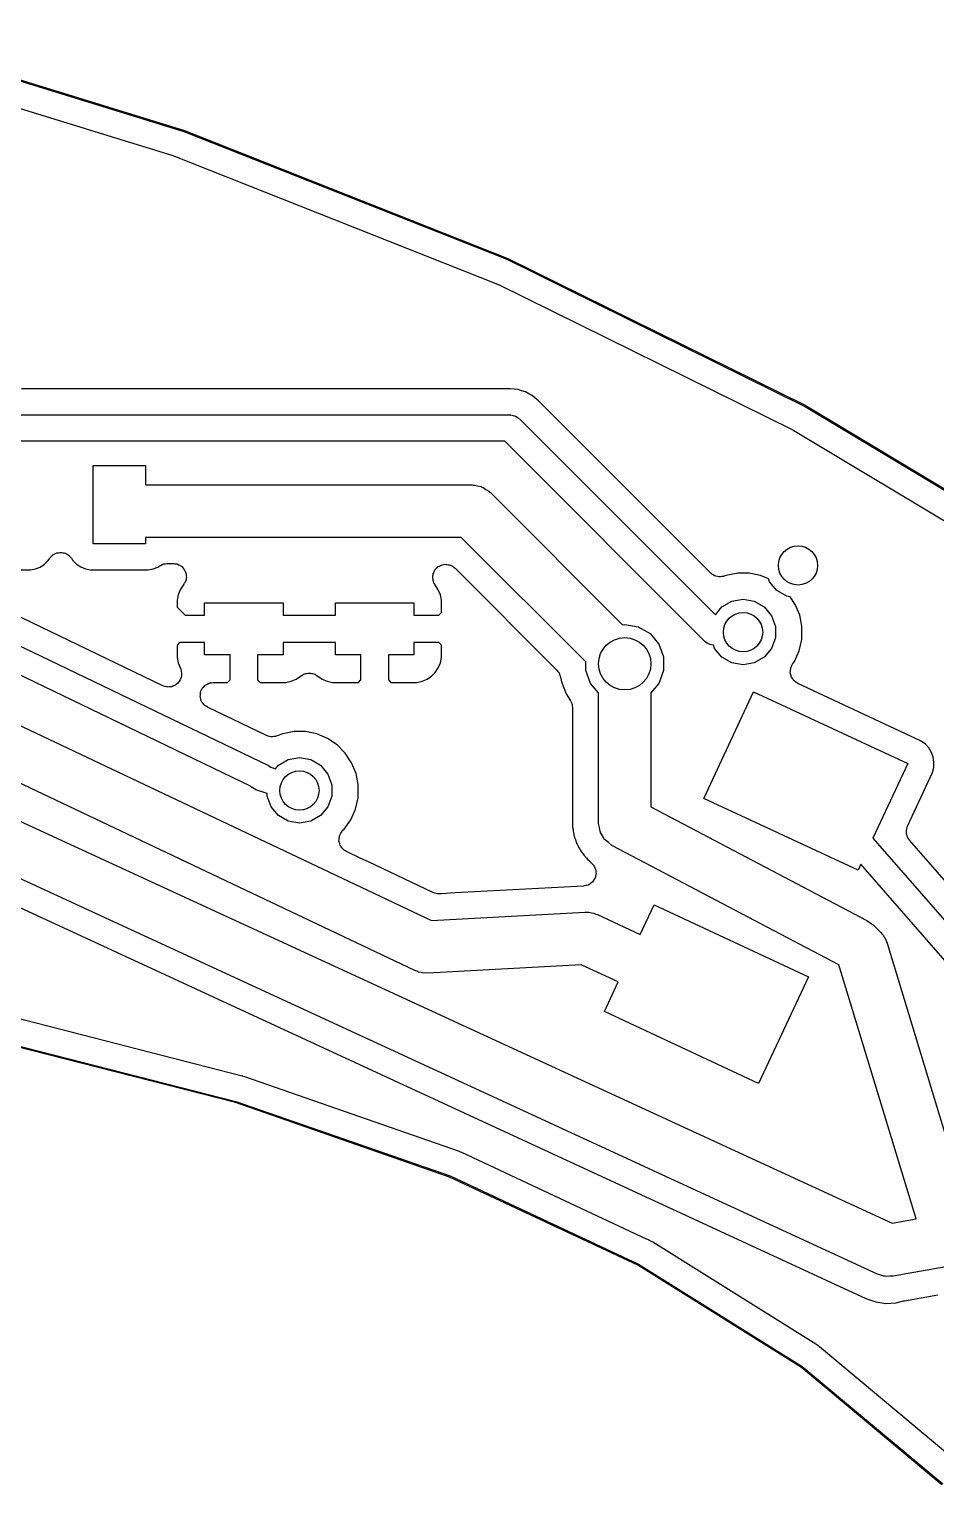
# Model space of a CAD drawing. Extents: x 69.6 to 139.6, y -158 to -61.
# Drawn here: x 117.93 to 124.86, y -73.62 to -62.49 of the extents above; entities that cross this region are included whole.
import ezdxf

# ---------------------------------------------------------------- set-up
doc = ezdxf.new("R2010")
doc.units = 0
doc.header["$MEASUREMENT"] = 0
doc.layers.add('BLACK', color=7, linetype='CONTINUOUS')

msp = doc.modelspace()

# ---------------------------------------------------------------- linework, layer by layer
at = {"layer": 'Black'}
for p, q in [((119.119, -63.2765), (116.603, -62.5008)), ((116.606, -62.4912), (119.122, -63.267)), ((116.567, -62.699), (119.033, -63.4575)), ((121.588, -64.253), (119.119, -63.2765)), ((119.122, -63.267), (119.122, -63.2671)), ((119.122, -63.2671), (119.123, -63.2671)), ((119.123, -63.2671), (121.592, -64.2437)), ((119.033, -63.4575), (119.038, -63.4602)), ((119.038, -63.4602), (119.042, -63.4611)), ((119.042, -63.4611), (119.046, -63.4625)), ((119.046, -63.4625), (121.514, -64.44)), ((123.86, -65.3744), (121.588, -64.253)), ((121.592, -64.2437), (121.592, -64.2439)), ((121.592, -64.2439), (121.593, -64.2439)), ((121.593, -64.2439), (123.864, -65.3655)), ((121.514, -64.44), (121.518, -64.4422)), ((121.518, -64.4422), (121.522, -64.4434)), ((121.522, -64.4434), (123.771, -65.5548)), ((121.61, -65.24), (117.876, -65.24)), ((121.641, -65.2435), (121.61, -65.24)), ((121.642, -65.2435), (121.641, -65.2435)), ((121.642, -65.2436), (121.642, -65.2435)), ((121.671, -65.2465), (121.642, -65.2436)), ((121.698, -65.2552), (121.671, -65.2465)), ((121.699, -65.2553), (121.698, -65.2552)), ((121.699, -65.2556), (121.699, -65.2553)), ((121.727, -65.2639), (121.699, -65.2556)), ((121.752, -65.2778), (121.727, -65.2639)), ((121.752, -65.2779), (121.752, -65.2778)), ((121.753, -65.2783), (121.752, -65.2779)), ((121.778, -65.2918), (121.753, -65.2783)), ((121.8, -65.3103), (121.778, -65.2918)), ((121.8, -65.3105), (121.8, -65.3103)), ((121.801, -65.311), (121.8, -65.3105)), ((121.826, -65.3313), (121.801, -65.311)), ((123.143, -66.6487), (121.826, -65.3313)), ((125.941, -66.627), (123.86, -65.3744)), ((123.864, -65.3655), (123.865, -65.3656)), ((123.865, -65.3656), (123.865, -65.3657)), ((123.865, -65.3657), (125.947, -66.6185)), ((117.751, -65.44), (121.61, -65.44)), ((121.61, -65.44), (121.614, -65.4408)), ((121.614, -65.4408), (121.619, -65.4404)), ((121.619, -65.4404), (121.631, -65.4438)), ((121.631, -65.4438), (121.644, -65.446)), ((121.644, -65.446), (121.648, -65.4482)), ((121.648, -65.4482), (121.652, -65.4494)), ((121.652, -65.4494), (121.663, -65.4569)), ((121.663, -65.4569), (121.674, -65.4634)), ((121.674, -65.4634), (121.677, -65.4668)), ((121.677, -65.4668), (121.681, -65.4693)), ((121.681, -65.4693), (123.179, -66.9673)), ((121.569, -65.64), (117.71, -65.64)), ((123.099, -67.1707), (121.569, -65.64)), ((123.771, -65.5548), (123.774, -65.5572)), ((123.774, -65.5572), (123.779, -65.5589)), ((123.779, -65.5589), (125.813, -66.7812)), ((118.425, -66.4247), (118.425, -65.8253)), ((118.425, -65.8253), (118.824, -65.8253)), ((118.824, -65.8253), (118.824, -65.9754)), ((118.824, -65.9754), (119.575, -65.9754)), ((119.575, -65.9754), (119.575, -65.9754)), ((119.575, -65.9754), (120.575, -65.9754)), ((120.575, -65.9754), (120.575, -65.9754)), ((120.575, -65.9754), (121.319, -65.9754)), ((121.319, -65.9754), (121.328, -65.9769)), ((121.328, -65.9769), (121.337, -65.9762)), ((121.337, -65.9762), (121.362, -65.9829)), ((121.362, -65.9829), (121.388, -65.9875)), ((121.388, -65.9875), (121.395, -65.9919)), ((121.395, -65.9919), (121.404, -65.9942)), ((121.404, -65.9942), (121.425, -66.0091)), ((121.425, -66.0091), (121.448, -66.0222)), ((121.448, -66.0222), (121.453, -66.029)), ((121.453, -66.029), (121.461, -66.034)), ((121.461, -66.034), (122.47, -67.0434)), ((119.575, -66.3754), (118.824, -66.3754)), ((118.824, -66.3754), (118.824, -66.4247)), ((120.575, -66.3754), (119.575, -66.3754)), ((119.575, -66.3754), (119.575, -66.3754)), ((121.236, -66.3754), (120.575, -66.3754)), ((120.575, -66.3754), (120.575, -66.3754)), ((122.189, -67.3281), (121.236, -66.3754)), ((118.092, -66.5344), (118.1, -66.5266)), ((118.1, -66.5266), (118.106, -66.5179)), ((118.106, -66.5179), (118.112, -66.5142)), ((118.112, -66.5142), (118.116, -66.5094)), ((118.116, -66.5094), (118.126, -66.5047)), ((118.126, -66.5047), (118.135, -66.4987)), ((118.135, -66.4987), (118.141, -66.4971)), ((118.141, -66.4971), (118.147, -66.4942)), ((118.147, -66.4942), (118.158, -66.493)), ((118.158, -66.493), (118.169, -66.4905)), ((118.169, -66.4905), (118.175, -66.4912)), ((118.175, -66.4912), (118.182, -66.4905)), ((118.182, -66.4905), (118.192, -66.4932)), ((118.192, -66.4932), (118.203, -66.4944)), ((118.203, -66.4944), (118.209, -66.4973)), ((118.209, -66.4973), (118.216, -66.4989)), ((118.216, -66.4989), (118.225, -66.505)), ((118.225, -66.505), (118.234, -66.5098)), ((118.234, -66.5098), (118.239, -66.5146)), ((118.239, -66.5146), (118.244, -66.5184)), ((118.244, -66.5184), (118.251, -66.5271)), ((118.251, -66.5271), (118.258, -66.535)), ((118.824, -66.4247), (118.425, -66.4247)), ((117.554, -66.6249), (117.944, -66.6247)), ((117.944, -66.6247), (117.983, -66.6171)), ((117.983, -66.6171), (118.019, -66.6022)), ((118.019, -66.6022), (118.052, -66.5805)), ((118.052, -66.5805), (118.08, -66.5528)), ((118.08, -66.5528), (118.092, -66.5344)), ((118.258, -66.535), (118.269, -66.5517)), ((118.269, -66.5517), (118.297, -66.5796)), ((118.297, -66.5796), (118.33, -66.6015)), ((118.33, -66.6015), (118.366, -66.6167)), ((118.366, -66.6167), (118.404, -66.6246)), ((118.404, -66.6246), (118.453, -66.6249)), ((118.453, -66.6249), (118.844, -66.6247)), ((118.844, -66.6247), (118.882, -66.6171)), ((118.882, -66.6171), (118.918, -66.6022)), ((118.918, -66.6022), (118.933, -66.5921)), ((118.933, -66.5921), (118.944, -66.5874)), ((118.944, -66.5874), (118.955, -66.5815)), ((118.955, -66.5815), (118.96, -66.5805)), ((118.96, -66.5805), (118.965, -66.5782)), ((118.965, -66.5782), (118.977, -66.5775)), ((118.977, -66.5775), (118.989, -66.5754)), ((118.989, -66.5754), (119.037, -66.5754)), ((119.037, -66.5754), (119.049, -66.5777)), ((119.049, -66.5777), (119.062, -66.5787)), ((119.062, -66.5787), (119.066, -66.5807)), ((119.066, -66.5807), (119.071, -66.5815)), ((119.071, -66.5815), (119.082, -66.5879)), ((119.082, -66.5879), (119.094, -66.5933)), ((119.094, -66.5933), (119.097, -66.5965)), ((119.097, -66.5965), (119.101, -66.5988)), ((119.101, -66.5988), (119.109, -66.6087)), ((119.109, -66.6087), (119.118, -66.6178)), ((119.118, -66.6178), (119.12, -66.6219)), ((119.12, -66.6219), (119.123, -66.6254)), ((119.123, -66.6254), (119.128, -66.6375)), ((119.128, -66.6375), (119.133, -66.6492)), ((121.026, -66.6465), (121.029, -66.637)), ((121.029, -66.637), (121.033, -66.6309)), ((121.033, -66.6309), (121.036, -66.6241)), ((121.036, -66.6241), (121.043, -66.617)), ((121.043, -66.617), (121.049, -66.609)), ((121.049, -66.609), (121.056, -66.6049)), ((121.056, -66.6049), (121.061, -66.5995)), ((121.061, -66.5995), (121.07, -66.5953)), ((121.07, -66.5953), (121.078, -66.5898)), ((121.078, -66.5898), (121.085, -66.588)), ((121.085, -66.588), (121.092, -66.5849)), ((121.092, -66.5849), (121.102, -66.584)), ((121.102, -66.584), (121.112, -66.5816)), ((121.112, -66.5816), (121.119, -66.5825)), ((121.119, -66.5825), (121.127, -66.5818)), ((121.127, -66.5818), (121.137, -66.5844)), ((121.137, -66.5844), (121.146, -66.5855)), ((121.146, -66.5855), (121.153, -66.5889)), ((121.153, -66.5889), (121.16, -66.5908)), ((121.16, -66.5908), (121.169, -66.5965)), ((121.169, -66.5965), (121.178, -66.601)), ((121.178, -66.601), (121.183, -66.6064)), ((121.183, -66.6064), (121.189, -66.6107)), ((121.189, -66.6107), (121.968, -67.39)), ((119.117, -66.7337), (119.089, -66.7761)), ((119.118, -66.7319), (119.117, -66.7337)), ((119.123, -66.7254), (119.118, -66.7319)), ((119.125, -66.7211), (119.123, -66.7254)), ((119.128, -66.7174), (119.125, -66.7211)), ((119.131, -66.7049), (119.128, -66.7174)), ((119.135, -66.6928), (119.131, -66.7049)), ((119.133, -66.6492), (119.134, -66.6537)), ((119.134, -66.6537), (119.135, -66.6581)), ((119.135, -66.6581), (119.135, -66.6709)), ((119.135, -66.6709), (119.136, -66.6838)), ((119.136, -66.6838), (119.135, -66.6882)), ((119.135, -66.6882), (119.135, -66.6928)), ((121.019, -66.6703), (121.021, -66.6631)), ((121.019, -66.6802), (121.019, -66.6703)), ((121.019, -66.6902), (121.019, -66.6802)), ((121.021, -66.6974), (121.019, -66.6902)), ((121.021, -66.6631), (121.022, -66.6556)), ((121.021, -66.705), (121.021, -66.6974)), ((121.025, -66.7141), (121.021, -66.705)), ((121.022, -66.6556), (121.026, -66.6465)), ((121.028, -66.7237), (121.025, -66.7141)), ((121.032, -66.7299), (121.028, -66.7237)), ((121.035, -66.7368), (121.032, -66.7299)), ((121.061, -66.7761), (121.035, -66.7368)), ((123.148, -66.6522), (123.143, -66.6487)), ((123.152, -66.6568), (123.148, -66.6522)), ((123.162, -66.6621), (123.152, -66.6568)), ((123.171, -66.6686), (123.162, -66.6621)), ((123.177, -66.6702), (123.171, -66.6686)), ((123.183, -66.6731), (123.177, -66.6702)), ((123.194, -66.6747), (123.183, -66.6731)), ((123.205, -66.6776), (123.194, -66.6747)), ((123.211, -66.6771), (123.205, -66.6776)), ((123.217, -66.6779), (123.211, -66.6771)), ((123.228, -66.6756), (123.217, -66.6779)), ((123.24, -66.6746), (123.228, -66.6756)), ((123.245, -66.672), (123.24, -66.6746)), ((123.251, -66.6707), (123.245, -66.672)), ((123.262, -66.6662), (123.251, -66.6707)), ((123.349, -66.6497), (123.262, -66.6662)), ((123.437, -66.6503), (123.349, -66.6497)), ((123.524, -66.668), (123.437, -66.6503)), ((123.585, -66.6937), (123.524, -66.668)), ((123.593, -66.7155), (123.585, -66.6937)), ((123.649, -66.7822), (123.593, -66.7155)), ((119.073, -66.8142), (119.065, -66.8546)), ((119.065, -66.8546), (119.065, -66.9084)), ((119.089, -66.7761), (119.073, -66.8142)), ((121.077, -66.8142), (121.061, -66.7761)), ((121.085, -66.8546), (121.077, -66.8142)), ((121.085, -66.9507), (121.085, -66.8546)), ((123.229, -66.9078), (123.304, -66.8642)), ((123.304, -66.8642), (123.39, -66.849)), ((123.39, -66.849), (123.476, -66.8642)), ((123.476, -66.8642), (123.551, -66.9078)), ((123.724, -66.8258), (123.649, -66.7822)), ((123.751, -66.8306), (123.724, -66.8258)), ((123.789, -66.8877), (123.751, -66.8306)), ((118.957, -67.51), (117.735, -66.9218)), ((119.065, -66.9084), (119.126, -66.9696)), ((119.126, -66.9696), (119.275, -66.9696)), ((119.275, -66.9696), (119.275, -66.8752)), ((119.275, -66.8752), (119.875, -66.8752)), ((119.875, -66.8752), (119.875, -66.9696)), ((119.875, -66.9696), (120.275, -66.9696)), ((120.275, -66.9696), (120.275, -66.8752)), ((120.275, -66.8752), (120.875, -66.8752)), ((120.875, -66.8752), (120.875, -66.9696)), ((120.875, -66.9696), (121.066, -66.9696)), ((121.066, -66.9696), (121.085, -66.9507)), ((123.179, -66.9673), (123.229, -66.9078)), ((123.551, -66.9078), (123.607, -66.9745)), ((123.607, -66.9745), (123.637, -67.0564)), ((123.823, -66.9693), (123.789, -66.8877)), ((123.84, -67.0552), (123.823, -66.9693)), ((122.47, -67.0434), (122.486, -67.0407)), ((122.486, -67.0407), (122.589, -67.0588)), ((122.589, -67.0588), (122.679, -67.1111)), ((123.637, -67.0564), (123.637, -67.1436)), ((123.838, -67.1574), (123.84, -67.0552)), ((117.643, -67.0999), (119.763, -68.1199)), ((119.084, -67.1796), (119.065, -67.1985)), ((119.065, -67.1985), (119.065, -67.2946)), ((119.275, -67.1796), (119.084, -67.1796)), ((119.275, -67.274), (119.275, -67.1796)), ((119.875, -67.1796), (119.875, -67.274)), ((120.275, -67.1796), (119.875, -67.1796)), ((120.275, -67.274), (120.275, -67.1796)), ((121.066, -67.1796), (120.875, -67.1796)), ((120.875, -67.1796), (120.875, -67.274)), ((121.085, -67.1985), (121.066, -67.1796)), ((121.085, -67.2946), (121.085, -67.1985)), ((122.679, -67.1111), (122.746, -67.1913)), ((122.746, -67.1913), (122.782, -67.2895)), ((123.103, -67.1732), (123.099, -67.1707)), ((123.106, -67.1766), (123.103, -67.1732)), ((123.117, -67.1831), (123.106, -67.1766)), ((123.128, -67.1906), (123.117, -67.1831)), ((123.132, -67.1918), (123.128, -67.1906)), ((123.136, -67.194), (123.132, -67.1918)), ((123.149, -67.1962), (123.136, -67.194)), ((123.161, -67.1996), (123.149, -67.1962)), ((123.163, -67.1995), (123.161, -67.1996)), ((123.173, -67.2255), (123.163, -67.1995)), ((123.637, -67.1436), (123.607, -67.2255)), ((123.819, -67.2427), (123.838, -67.1574)), ((119.627, -68.2762), (117.562, -67.2829)), ((119.065, -67.2946), (119.073, -67.335)), ((119.47, -67.274), (119.275, -67.274)), ((119.47, -67.465), (119.47, -67.274)), ((119.875, -67.274), (119.68, -67.274)), ((119.68, -67.274), (119.68, -67.465)), ((120.47, -67.274), (120.275, -67.274)), ((120.47, -67.465), (120.47, -67.274)), ((120.875, -67.274), (120.68, -67.274)), ((120.68, -67.274), (120.68, -67.465)), ((121.077, -67.335), (121.085, -67.2946)), ((122.782, -67.2895), (122.782, -67.3941)), ((123.229, -67.2922), (123.173, -67.2255)), ((123.304, -67.3358), (123.229, -67.2922)), ((123.551, -67.2922), (123.476, -67.3358)), ((123.607, -67.2255), (123.551, -67.2922)), ((123.783, -67.3233), (123.819, -67.2427)), ((119.073, -67.335), (119.093, -67.3818)), ((119.093, -67.3818), (119.096, -67.3972)), ((119.096, -67.3972), (119.1, -67.4124)), ((119.1, -67.4157), (119.098, -67.4313)), ((119.1, -67.4124), (119.1, -67.4141)), ((119.1, -67.4141), (119.1, -67.4157)), ((120.026, -67.4266), (120.032, -67.4218)), ((120.032, -67.4218), (120.041, -67.4194)), ((120.041, -67.4194), (120.049, -67.4156)), ((120.049, -67.4156), (120.058, -67.4149)), ((120.058, -67.4149), (120.066, -67.4127)), ((120.066, -67.4127), (120.075, -67.4134)), ((120.075, -67.4134), (120.084, -67.4127)), ((120.084, -67.4127), (120.092, -67.4149)), ((120.092, -67.4149), (120.101, -67.4156)), ((120.101, -67.4156), (120.109, -67.4194)), ((120.109, -67.4194), (120.118, -67.4218)), ((120.118, -67.4218), (120.124, -67.4266)), ((121.009, -67.4366), (121.038, -67.4073)), ((121.038, -67.4073), (121.061, -67.373)), ((121.061, -67.373), (121.077, -67.335)), ((121.968, -67.39), (121.975, -67.4004)), ((121.975, -67.4004), (121.984, -67.4101)), ((121.984, -67.4101), (121.985, -67.4146)), ((121.985, -67.4146), (121.988, -67.4184)), ((121.988, -67.4184), (121.991, -67.4307)), ((122.189, -67.3941), (122.189, -67.3281)), ((122.225, -67.4924), (122.189, -67.3941)), ((122.782, -67.3941), (122.746, -67.4924)), ((123.39, -67.351), (123.304, -67.3358)), ((123.476, -67.3358), (123.39, -67.351)), ((123.751, -67.4099), (123.752, -67.3931)), ((123.751, -67.4101), (123.751, -67.4099)), ((123.751, -67.4103), (123.751, -67.4101)), ((123.755, -67.4269), (123.751, -67.4103)), ((123.752, -67.3931), (123.754, -67.3757)), ((123.754, -67.3753), (123.761, -67.3599)), ((123.754, -67.3755), (123.754, -67.3753)), ((123.754, -67.3757), (123.754, -67.3755)), ((123.761, -67.3599), (123.768, -67.3442)), ((123.768, -67.3442), (123.769, -67.3441)), ((123.769, -67.3439), (123.783, -67.3233)), ((123.769, -67.3441), (123.769, -67.3439)), ((118.972, -67.5143), (118.957, -67.51)), ((118.987, -67.519), (118.972, -67.5143)), ((118.989, -67.519), (118.987, -67.519)), ((118.99, -67.5194), (118.989, -67.519)), ((119.006, -67.5182), (118.99, -67.5194)), ((119.022, -67.5176), (119.006, -67.5182)), ((119.023, -67.5169), (119.022, -67.5176)), ((119.025, -67.5168), (119.023, -67.5169)), ((119.039, -67.5103), (119.025, -67.5168)), ((119.054, -67.5044), (119.039, -67.5103)), ((119.055, -67.5032), (119.054, -67.5044)), ((119.056, -67.5025), (119.055, -67.5032)), ((119.068, -67.4915), (119.056, -67.5025)), ((119.079, -67.4809), (119.068, -67.4915)), ((119.08, -67.4794), (119.079, -67.4809)), ((119.081, -67.4783), (119.08, -67.4794)), ((119.088, -67.4641), (119.081, -67.4783)), ((119.095, -67.4502), (119.088, -67.4641)), ((119.096, -67.4485), (119.095, -67.4502)), ((119.098, -67.4313), (119.096, -67.447)), ((119.096, -67.447), (119.096, -67.4485)), ((119.25, -67.5459), (119.255, -67.5342)), ((119.255, -67.5342), (119.258, -67.5304)), ((119.258, -67.5304), (119.26, -67.5258)), ((119.26, -67.5258), (119.269, -67.5171)), ((119.269, -67.5171), (119.277, -67.5076)), ((119.277, -67.5076), (119.281, -67.5051)), ((119.281, -67.5051), (119.285, -67.5015)), ((119.285, -67.5015), (119.296, -67.4964)), ((119.296, -67.4964), (119.307, -67.4902)), ((119.307, -67.4902), (119.312, -67.4893)), ((119.312, -67.4893), (119.317, -67.4872)), ((119.317, -67.4872), (119.329, -67.4863)), ((119.329, -67.4863), (119.341, -67.4841)), ((119.341, -67.4841), (119.451, -67.484)), ((119.451, -67.484), (119.47, -67.465)), ((119.68, -67.465), (119.699, -67.484)), ((119.699, -67.484), (119.846, -67.4842)), ((119.846, -67.4842), (119.897, -67.4838)), ((119.897, -67.4838), (119.937, -67.4756)), ((119.937, -67.4756), (119.975, -67.4596)), ((119.975, -67.4596), (120.016, -67.4319)), ((120.016, -67.4319), (120.018, -67.4301)), ((120.018, -67.4301), (120.026, -67.4266)), ((120.124, -67.4266), (120.132, -67.4301)), ((120.132, -67.4301), (120.134, -67.4319)), ((120.134, -67.4319), (120.175, -67.4596)), ((120.175, -67.4596), (120.213, -67.4756)), ((120.213, -67.4756), (120.253, -67.4838)), ((120.253, -67.4838), (120.304, -67.4842)), ((120.304, -67.4842), (120.451, -67.484)), ((120.451, -67.484), (120.47, -67.465)), ((120.68, -67.465), (120.699, -67.484)), ((120.699, -67.484), (120.846, -67.4842)), ((120.846, -67.4842), (120.897, -67.4838)), ((120.897, -67.4838), (120.937, -67.4756)), ((120.937, -67.4756), (120.975, -67.4596)), ((120.975, -67.4596), (121.009, -67.4366)), ((121.991, -67.4307), (121.996, -67.4427)), ((121.996, -67.4427), (122.003, -67.4803)), ((122.003, -67.4803), (122.039, -67.5715)), ((122.286, -67.5649), (122.225, -67.4924)), ((122.746, -67.4924), (122.686, -67.5649)), ((123.76, -67.4435), (123.755, -67.4269)), ((123.76, -67.4436), (123.76, -67.4435)), ((123.76, -67.4438), (123.76, -67.4436)), ((123.77, -67.4577), (123.76, -67.4438)), ((123.779, -67.472), (123.77, -67.4577)), ((123.78, -67.4721), (123.779, -67.472)), ((123.78, -67.4723), (123.78, -67.4721)), ((123.794, -67.482), (123.78, -67.4723)), ((123.808, -67.492), (123.794, -67.482)), ((123.808, -67.4921), (123.808, -67.492)), ((123.808, -67.4922), (123.808, -67.4921)), ((124.708, -67.9117), (123.808, -67.4922)), ((117.323, -67.5566), (121.009, -69.3037)), ((119.242, -67.5916), (119.243, -67.5793)), ((119.243, -67.5966), (119.242, -67.5916)), ((119.243, -67.5669), (119.245, -67.5621)), ((119.243, -67.5793), (119.243, -67.5669)), ((119.243, -67.6016), (119.243, -67.5966)), ((119.247, -67.6133), (119.243, -67.6016)), ((119.245, -67.5571), (119.25, -67.5459)), ((119.245, -67.5621), (119.245, -67.5571)), ((119.25, -67.6253), (119.247, -67.6133)), ((119.253, -67.6295), (119.25, -67.6253)), ((119.255, -67.6342), (119.253, -67.6295)), ((119.263, -67.6437), (119.255, -67.6342)), ((119.27, -67.654), (119.263, -67.6437)), ((122.039, -67.5715), (122.07, -67.6195)), ((122.07, -67.6195), (122.074, -67.6298)), ((122.074, -67.6298), (122.08, -67.6394)), ((122.08, -67.6394), (122.081, -67.6457)), ((122.081, -67.6457), (122.083, -67.6515)), ((122.286, -68.5552), (122.286, -67.5649)), ((122.686, -67.5649), (122.686, -68.4344)), ((123.09, -68.3702), (123.47, -67.5553)), ((123.47, -67.5553), (124.649, -68.1049)), ((119.274, -67.6569), (119.27, -67.654)), ((119.277, -67.6608), (119.274, -67.6569)), ((119.288, -67.667), (119.277, -67.6608)), ((119.298, -67.6743), (119.288, -67.667)), ((119.748, -67.891), (119.298, -67.6743)), ((122.083, -67.6515), (122.084, -67.6626)), ((122.084, -67.6626), (122.086, -67.6736)), ((122.086, -67.6736), (122.086, -68.5503)), ((119.959, -67.8597), (119.872, -67.8762)), ((120.047, -67.8603), (119.959, -67.8597)), ((120.134, -67.878), (120.047, -67.8603)), ((120.883, -69.6869), (117.193, -67.9374)), ((119.755, -67.8928), (119.748, -67.891)), ((119.761, -67.896), (119.755, -67.8928)), ((119.771, -67.8975), (119.761, -67.896)), ((119.782, -67.9004), (119.771, -67.8975)), ((119.789, -67.8999), (119.782, -67.9004)), ((119.795, -67.9009), (119.789, -67.8999)), ((119.806, -67.8986), (119.795, -67.9009)), ((119.816, -67.8978), (119.806, -67.8986)), ((119.823, -67.895), (119.816, -67.8978)), ((119.829, -67.8936), (119.823, -67.895)), ((119.872, -67.8762), (119.829, -67.8936)), ((120.215, -67.9122), (120.134, -67.878)), ((120.288, -67.9616), (120.215, -67.9122)), ((120.35, -68.0242), (120.288, -67.9616)), ((124.752, -67.9326), (124.708, -67.9117)), ((124.784, -67.956), (124.752, -67.9326)), ((124.81, -67.9851), (124.784, -67.956)), ((119.839, -68.1178), (119.914, -68.0742)), ((119.914, -68.0742), (120, -68.059)), ((120, -68.059), (120.086, -68.0742)), ((120.086, -68.0742), (120.161, -68.1178)), ((120.399, -68.0977), (120.35, -68.0242)), ((124.83, -68.0187), (124.81, -67.9851)), ((124.844, -68.0556), (124.83, -68.0187)), ((124.849, -68.0944), (124.844, -68.0556)), ((117.006, -68.1485), (124.529, -71.6174)), ((119.763, -68.1199), (119.773, -68.1272)), ((119.773, -68.1272), (119.781, -68.1317)), ((119.781, -68.1317), (119.817, -68.1436)), ((119.817, -68.1436), (119.839, -68.1178)), ((120.161, -68.1178), (120.217, -68.1845)), ((120.217, -68.1845), (120.247, -68.2664)), ((120.433, -68.1793), (120.399, -68.0977)), ((120.45, -68.2652), (120.433, -68.1793)), ((124.649, -68.1049), (124.383, -68.6746)), ((124.647, -68.5823), (124.838, -68.1716)), ((124.838, -68.1716), (124.848, -68.1335)), ((124.848, -68.1335), (124.849, -68.0944)), ((119.636, -68.2866), (119.627, -68.2762)), ((119.637, -68.2873), (119.636, -68.2866)), ((119.638, -68.2883), (119.637, -68.2873)), ((119.652, -68.296), (119.638, -68.2883)), ((119.666, -68.304), (119.652, -68.296)), ((119.667, -68.3042), (119.666, -68.304)), ((119.668, -68.3049), (119.667, -68.3042)), ((119.753, -68.333), (119.668, -68.3049)), ((120.247, -68.2664), (120.247, -68.3536)), ((120.448, -68.3674), (120.45, -68.2652)), ((119.753, -68.3536), (119.753, -68.333)), ((119.783, -68.4355), (119.753, -68.3536)), ((120.247, -68.3536), (120.217, -68.4355)), ((120.429, -68.4527), (120.448, -68.3674)), ((124.269, -68.9198), (123.09, -68.3702)), ((124.418, -72.0069), (116.879, -68.5301)), ((119.839, -68.5022), (119.783, -68.4355)), ((119.914, -68.5458), (119.839, -68.5022)), ((120.161, -68.5022), (120.086, -68.5458)), ((120.217, -68.4355), (120.161, -68.5022)), ((120.342, -68.6055), (120.393, -68.5334)), ((120.393, -68.5334), (120.429, -68.4527)), ((122.686, -68.4344), (124.337, -69.3026)), ((120, -68.561), (119.914, -68.5458)), ((120.086, -68.5458), (120, -68.561)), ((120.31, -68.6513), (120.313, -68.6421)), ((120.313, -68.6421), (120.317, -68.6357)), ((120.317, -68.6357), (120.321, -68.6286)), ((120.321, -68.6286), (120.327, -68.6219)), ((120.327, -68.6219), (120.333, -68.6141)), ((120.333, -68.6141), (120.342, -68.6055)), ((122.086, -68.5503), (122.088, -68.5693)), ((122.088, -68.5693), (122.087, -68.5743)), ((122.087, -68.5743), (122.088, -68.5792)), ((122.088, -68.5792), (122.088, -68.5935)), ((122.088, -68.5935), (122.091, -68.6083)), ((122.091, -68.6083), (122.091, -68.6131)), ((122.091, -68.6131), (122.092, -68.6178)), ((122.092, -68.6178), (122.094, -68.6328)), ((122.094, -68.6328), (122.098, -68.6464)), ((122.098, -68.6464), (122.098, -68.6514)), ((122.286, -68.5591), (122.286, -68.5552)), ((122.286, -68.5631), (122.286, -68.5591)), ((122.292, -68.5932), (122.286, -68.5631)), ((122.298, -68.6236), (122.292, -68.5932)), ((122.3, -68.627), (122.298, -68.6236)), ((122.301, -68.6309), (122.3, -68.627)), ((122.317, -68.657), (122.301, -68.6309)), ((124.638, -68.6159), (124.641, -68.6042)), ((124.638, -68.6212), (124.638, -68.6159)), ((124.638, -68.6265), (124.638, -68.6212)), ((124.64, -68.6384), (124.638, -68.6265)), ((124.641, -68.6505), (124.64, -68.6384)), ((124.641, -68.6042), (124.643, -68.5922)), ((124.643, -68.5922), (124.645, -68.5875)), ((124.645, -68.5875), (124.647, -68.5823)), ((116.832, -68.7292), (124.327, -72.1921)), ((120.302, -68.6946), (120.303, -68.685)), ((120.304, -68.7022), (120.302, -68.6946)), ((120.303, -68.6754), (120.305, -68.6678)), ((120.303, -68.685), (120.303, -68.6754)), ((120.305, -68.7101), (120.304, -68.7022)), ((120.305, -68.6678), (120.306, -68.66)), ((120.309, -68.7189), (120.305, -68.7101)), ((120.306, -68.66), (120.31, -68.6513)), ((120.311, -68.7282), (120.309, -68.7189)), ((120.316, -68.7347), (120.311, -68.7282)), ((120.319, -68.7419), (120.316, -68.7347)), ((120.325, -68.7489), (120.319, -68.7419)), ((120.331, -68.7568), (120.325, -68.7489)), ((120.337, -68.7613), (120.331, -68.7568)), ((122.098, -68.6514), (122.1, -68.656)), ((122.1, -68.656), (122.103, -68.67)), ((122.103, -68.67), (122.109, -68.6839)), ((122.109, -68.6839), (122.11, -68.6887)), ((122.11, -68.6887), (122.112, -68.693)), ((122.112, -68.693), (122.116, -68.7074)), ((122.116, -68.7074), (122.123, -68.72)), ((122.123, -68.72), (122.125, -68.7247)), ((122.125, -68.7247), (122.127, -68.729)), ((122.127, -68.729), (122.133, -68.7421)), ((122.133, -68.7421), (122.141, -68.7547)), ((122.141, -68.7547), (122.143, -68.7591)), ((122.143, -68.7591), (122.146, -68.7629)), ((122.332, -68.6837), (122.317, -68.657)), ((122.336, -68.6863), (122.332, -68.6837)), ((122.338, -68.6897), (122.336, -68.6863)), ((122.362, -68.7085), (122.338, -68.6897)), ((122.386, -68.7284), (122.362, -68.7085)), ((122.389, -68.7297), (122.386, -68.7284)), ((122.393, -68.7322), (122.389, -68.7297)), ((124.123, -69.6424), (122.393, -68.7322)), ((124.383, -68.6746), (125.229, -69.6447)), ((124.643, -68.6553), (124.641, -68.6505)), ((124.644, -68.6606), (124.643, -68.6553)), ((124.65, -68.6709), (124.644, -68.6606)), ((124.656, -68.6819), (124.65, -68.6709)), ((124.659, -68.6857), (124.656, -68.6819)), ((124.662, -68.6903), (124.659, -68.6857)), ((125.341, -69.4686), (124.662, -68.6903)), ((120.343, -68.767), (120.337, -68.7613)), ((120.351, -68.7713), (120.343, -68.767)), ((120.359, -68.7769), (120.351, -68.7713)), ((120.47, -68.8295), (120.359, -68.7769)), ((120.527, -68.8566), (120.47, -68.8295)), ((121.02, -69.0907), (120.527, -68.8566)), ((120.527, -68.8566), (120.527, -68.8566)), ((122.146, -68.7629), (122.153, -68.7763)), ((122.153, -68.7763), (122.162, -68.7873)), ((122.162, -68.7873), (122.164, -68.7916)), ((122.164, -68.7916), (122.168, -68.7953)), ((122.168, -68.7953), (122.176, -68.8071)), ((122.176, -68.8071), (122.186, -68.8179)), ((122.186, -68.8179), (122.189, -68.8218)), ((122.189, -68.8218), (122.193, -68.825)), ((122.193, -68.825), (122.202, -68.8367)), ((122.202, -68.8367), (122.213, -68.8457)), ((122.213, -68.8457), (122.216, -68.8496)), ((122.216, -68.8496), (122.22, -68.8525)), ((122.22, -68.8525), (122.237, -68.8695)), ((122.237, -68.8695), (122.241, -68.875)), ((122.241, -68.875), (122.248, -68.8819)), ((122.248, -68.8819), (122.25, -68.8844)), ((122.25, -68.8844), (122.251, -68.8865)), ((122.251, -68.8865), (122.255, -68.8949)), ((122.255, -68.8949), (122.257, -68.8981)), ((122.257, -68.8981), (122.258, -68.9026)), ((122.259, -68.9814), (122.257, -68.9837)), ((122.258, -68.9026), (122.263, -68.9132)), ((122.262, -68.968), (122.259, -68.9814)), ((122.263, -68.9663), (122.262, -68.968)), ((122.263, -68.9132), (122.264, -68.916)), ((122.266, -68.9532), (122.263, -68.9647)), ((122.263, -68.9647), (122.263, -68.9663)), ((122.264, -68.916), (122.265, -68.9185)), ((122.265, -68.9185), (122.265, -68.9293)), ((122.265, -68.9293), (122.266, -68.9317)), ((122.266, -68.9317), (122.266, -68.9347)), ((122.266, -68.9347), (122.267, -68.9477)), ((122.267, -68.9477), (122.266, -68.9504)), ((122.266, -68.9504), (122.266, -68.9532)), ((124.291, -68.8729), (124.269, -68.9198)), ((125.091, -69.7911), (124.291, -68.8729)), ((121.027, -69.0926), (121.02, -69.0907)), ((121.034, -69.096), (121.027, -69.0926)), ((122.172, -69.0404), (121.19, -69.0936)), ((122.175, -69.0398), (122.172, -69.0404)), ((122.172, -69.0404), (122.172, -69.0404)), ((122.178, -69.04), (122.175, -69.0398)), ((122.189, -69.0368), (122.178, -69.04)), ((122.192, -69.0366), (122.189, -69.0368)), ((122.194, -69.0354), (122.192, -69.0366)), ((122.206, -69.0328), (122.194, -69.0354)), ((122.208, -69.0313), (122.206, -69.0328)), ((122.211, -69.0305), (122.208, -69.0313)), ((122.221, -69.0229), (122.211, -69.0305)), ((122.223, -69.0221), (122.221, -69.0229)), ((122.224, -69.0208), (122.223, -69.0221)), ((122.235, -69.014), (122.224, -69.0208)), ((122.237, -69.0118), (122.235, -69.014)), ((122.239, -69.0101), (122.237, -69.0118)), ((122.247, -68.9988), (122.239, -69.0101)), ((122.248, -68.9977), (122.247, -68.9988)), ((122.256, -68.9864), (122.248, -68.9965)), ((122.248, -68.9965), (122.248, -68.9977)), ((122.257, -68.9837), (122.256, -68.9864)), ((121.044, -69.0972), (121.034, -69.096)), ((121.054, -69.0999), (121.044, -69.0972)), ((121.061, -69.0993), (121.054, -69.0999)), ((121.068, -69.1002), (121.061, -69.0993)), ((121.085, -69.0993), (121.068, -69.1002)), ((121.19, -69.0936), (121.085, -69.0993)), ((122.605, -69.4107), (122.71, -69.1851)), ((122.71, -69.1851), (123.889, -69.7347)), ((121.009, -69.3037), (122.182, -69.2394)), ((122.182, -69.2394), (122.197, -69.2411)), ((122.197, -69.2411), (122.211, -69.2399)), ((122.211, -69.2399), (122.231, -69.2452)), ((122.231, -69.2452), (122.251, -69.2477)), ((122.251, -69.2477), (122.264, -69.2542)), ((122.264, -69.2542), (122.278, -69.2579)), ((122.278, -69.2579), (122.605, -69.4107)), ((124.337, -69.3026), (124.361, -69.321)), ((124.361, -69.321), (124.385, -69.3382)), ((124.385, -69.3382), (124.442, -69.3949)), ((124.442, -69.3949), (124.45, -69.4066)), ((124.45, -69.4066), (124.46, -69.4163)), ((124.46, -69.4163), (124.47, -69.4348)), ((124.47, -69.4348), (124.482, -69.4518)), ((124.482, -69.4518), (124.485, -69.4656)), ((124.485, -69.4656), (124.492, -69.4783)), ((124.492, -69.4783), (125.134, -71.6006)), ((122.154, -69.6416), (120.98, -69.7059)), ((122.436, -69.7732), (122.154, -69.6416)), ((124.712, -71.5848), (124.123, -69.6424)), ((120.898, -69.6908), (120.883, -69.6869)), ((120.911, -69.6975), (120.898, -69.6908)), ((120.931, -69.7), (120.911, -69.6975)), ((120.95, -69.7053), (120.931, -69.7)), ((120.965, -69.7041), (120.95, -69.7053)), ((120.98, -69.7059), (120.965, -69.7041)), ((123.889, -69.7347), (123.509, -70.5496)), ((122.33, -70), (122.436, -69.7732)), ((119.563, -70.4936), (117.72, -70.0204)), ((123.509, -70.5496), (122.33, -70)), ((119.511, -70.696), (117.663, -70.2226)), ((117.665, -70.2129), (119.513, -70.6864)), ((119.566, -70.4946), (119.563, -70.4936)), ((119.568, -70.4947), (119.566, -70.4946)), ((119.571, -70.496), (119.568, -70.4947)), ((119.584, -70.4992), (119.571, -70.496)), ((121.215, -71.0673), (119.584, -70.4992)), ((121.148, -71.2657), (119.511, -70.696)), ((119.513, -70.6864), (119.514, -70.6865)), ((119.514, -70.6865), (119.514, -70.6865)), ((119.514, -70.6865), (121.151, -71.2563)), ((121.22, -71.0695), (121.215, -71.0673)), ((121.225, -71.0709), (121.22, -71.0695)), ((121.23, -71.0736), (121.225, -71.0709)), ((121.241, -71.0775), (121.23, -71.0736)), ((122.653, -71.7391), (121.241, -71.0775)), ((122.585, -71.9381), (121.148, -71.2657)), ((121.151, -71.2563), (121.151, -71.2565)), ((121.151, -71.2565), (121.152, -71.2565)), ((121.152, -71.2565), (122.59, -71.9292)), ((124.529, -71.6174), (124.712, -71.5848)), ((122.654, -71.7393), (122.653, -71.7391)), ((122.653, -71.7391), (122.653, -71.7391)), ((122.655, -71.7396), (122.654, -71.7393)), ((122.656, -71.7403), (122.655, -71.7396)), ((122.673, -71.7482), (122.656, -71.7403)), ((122.673, -71.7486), (122.673, -71.7482)), ((122.674, -71.749), (122.673, -71.7486)), ((122.677, -71.7505), (122.674, -71.749)), ((122.678, -71.7506), (122.677, -71.7505)), ((122.681, -71.7529), (122.678, -71.7506)), ((122.7, -71.7625), (122.681, -71.7529)), ((123.946, -72.5407), (122.7, -71.7625)), ((123.836, -72.7198), (122.585, -71.9381)), ((122.59, -71.9292), (122.59, -71.9294)), ((122.59, -71.9294), (122.59, -71.9295)), ((122.59, -71.9295), (123.841, -72.7115)), ((124.939, -71.9505), (124.537, -72.0222)), ((124.443, -72.0135), (124.418, -72.0069)), ((124.467, -72.0224), (124.443, -72.0135)), ((124.476, -72.0223), (124.467, -72.0224)), ((124.485, -72.0246), (124.476, -72.0223)), ((124.511, -72.0223), (124.485, -72.0246)), ((124.537, -72.0222), (124.511, -72.0223)), ((124.327, -72.1921), (124.405, -72.2194)), ((124.623, -72.2099), (124.878, -72.1646)), ((124.405, -72.2194), (124.482, -72.2302)), ((124.482, -72.2302), (124.56, -72.2259)), ((124.56, -72.2259), (124.616, -72.2115)), ((124.616, -72.2115), (124.62, -72.2112)), ((124.62, -72.2112), (124.623, -72.2099)), ((123.961, -72.5527), (123.946, -72.5407)), ((123.964, -72.5544), (123.961, -72.5527)), ((123.967, -72.5569), (123.964, -72.5544)), ((123.974, -72.5617), (123.967, -72.5569)), ((125.032, -73.4464), (123.974, -72.5617)), ((124.91, -73.6173), (123.836, -72.7198)), ((123.841, -72.7115), (123.841, -72.7118)), ((123.841, -72.7118), (123.842, -72.712)), ((123.842, -72.712), (124.917, -73.6099))]:
    msp.add_line(p, q, dxfattribs=at)
for centre, radius in [((123.81, -66.59), 0.15), ((123.39, -67.1), 0.15), ((122.486, -67.3418), 0.2), ((120, -68.31), 0.15)]:
    msp.add_circle(centre, radius, dxfattribs=at)

doc.saveas('drawing.dxf')
